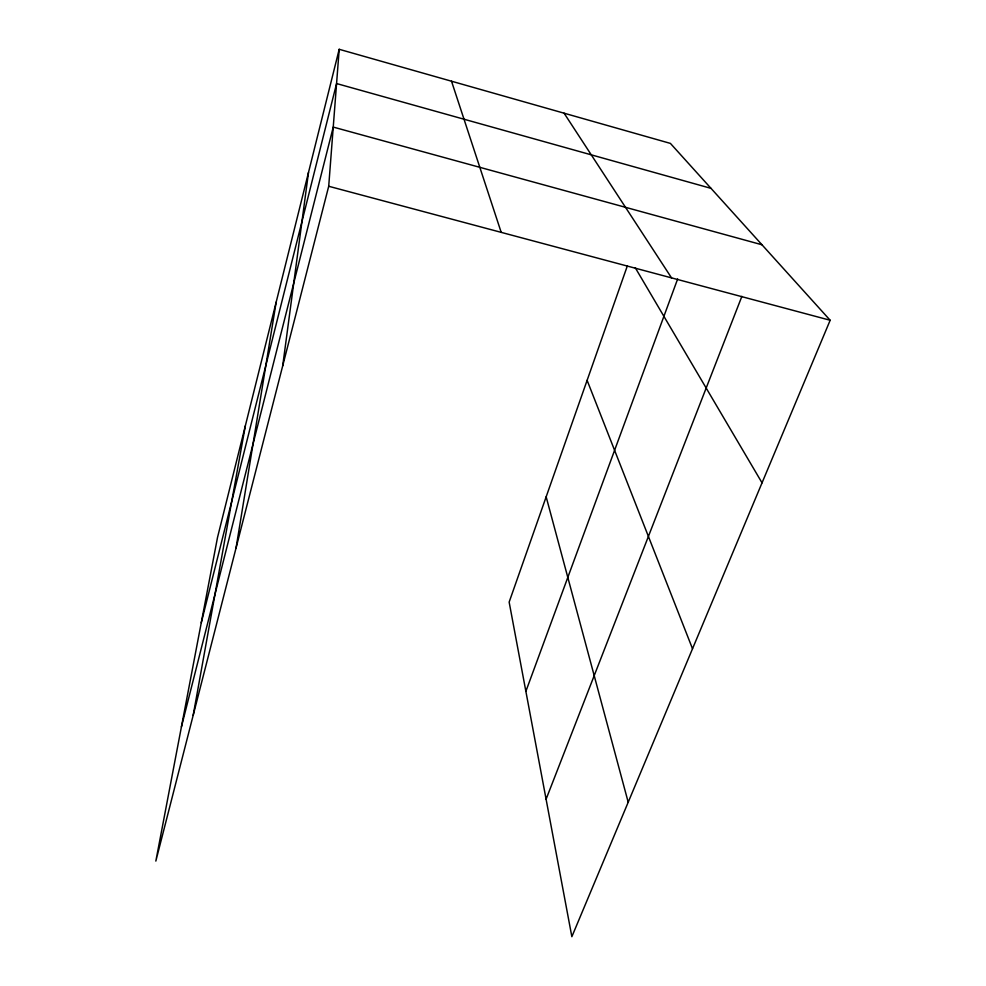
<?xml version="1.0" encoding="UTF-8"?>
<svg xmlns="http://www.w3.org/2000/svg" width="986" height="986" viewBox="0 0 986 986"><rect width="100%" height="100%" fill="white"/><g stroke="black" fill="none" stroke-linecap="round" stroke-linejoin="round"><path stroke-width="1.48" d="M339.196 49.3L217.524 537.432L155.837 861.086L328.708 186.268L339.196 49.3L670.406 143.401L830.163 320.265L571.855 936.7L509.146 602.101L627.355 265.875M282.711 365.831L308.507 172.427M236.073 547.883L276.179 302.11M193.194 715.244L245.341 425.866M201.255 622.807L336.583 83.551L711.005 188.351M181.412 726.904L333.243 127.083L761.968 244.774M525.871 691.346L677.665 278.939M546.084 799.215L741.879 296.355M328.708 186.268L830.163 320.265M564.091 113.193L671.54 277.879M635.304 267.81L762.042 482.844M587.114 380.337L692.517 648.751M451.514 81.209L501.196 232.363M546.158 496.808L628.205 802.222"/></g></svg>
